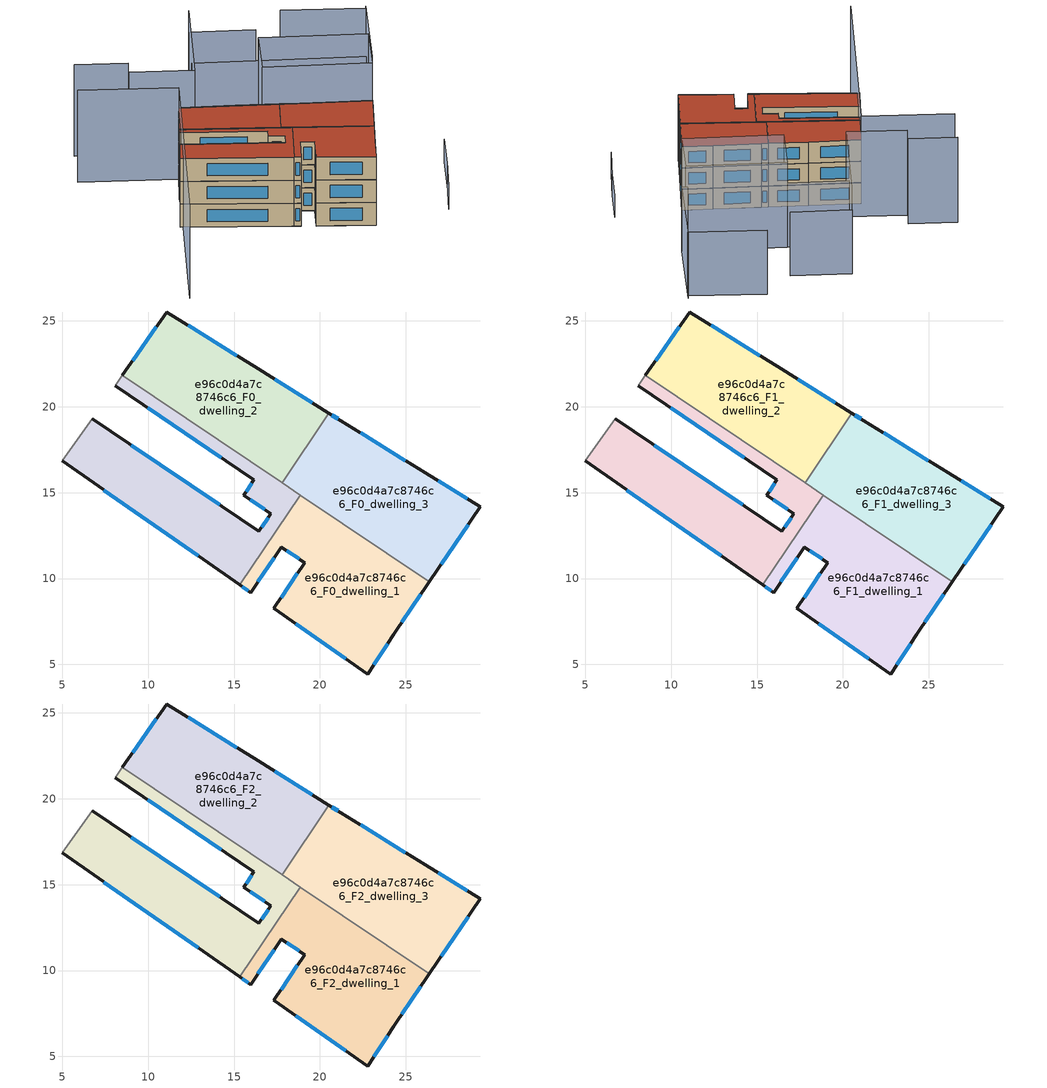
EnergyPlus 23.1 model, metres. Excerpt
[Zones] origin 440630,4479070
e96c0d4a7c8746c6_F0_dwelling_0
 floor ground (EU_floor_Construction): 15.33,9.62 18.86,14.86 8.5,21.83 8.09,21.24 16.16,15.76 15.57,14.84 17.15,13.79 16.45,12.76 6.74,19.31 5,16.84 z0
 wall outside (EU_wall_Construction): 15.33,9.62 5,16.84 / 6.74,19.31 16.45,12.76 17.15,13.79 15.57,14.84 16.16,15.76 8.09,21.24 z0:3
 wall adiabatic (EU_wall_Construction): 8.09,21.24 8.5,21.83 / 5,16.84 6.74,19.31 z0:3
 wall to e96c0d4a7c8746c6_F0_dwelling_1 (EU_wall_Construction): 18.86,14.86 15.33,9.62 z0:3
 wall to e96c0d4a7c8746c6_F0_dwelling_2 (EU_wall_Construction): 8.5,21.83 17.8,15.57 z0:3
 wall to e96c0d4a7c8746c6_F0_dwelling_3 (EU_wall_Construction): 17.8,15.57 18.86,14.86 z0:3
 window (EU_Window_Construction): 16.61,13 16.98,13.54 / 16.78,14.03 15.94,14.59 / 15.71,15.06 16.02,15.54 / 14.27,17.04 9.97,19.96 / 12.91,11.32 7.42,15.15 / 9.01,17.77 14.17,14.29 z0.7:2.3
e96c0d4a7c8746c6_F0_dwelling_1
 floor ground (EU_floor_Construction): 24.29,6.75 26.37,9.8 18.86,14.86 15.33,9.62 15.98,9.18 17.76,11.83 19.11,10.93 17.33,8.25 22.79,4.44 z0
 wall outside (EU_wall_Construction): 26.37,9.8 24.29,6.75 22.79,4.44 17.33,8.25 19.11,10.93 17.76,11.83 15.98,9.18 15.33,9.62 z0:3
 wall to e96c0d4a7c8746c6_F0_dwelling_3 (EU_wall_Construction): 18.86,14.86 26.37,9.8 z0:3
 window (EU_Window_Construction): 25.88,9.09 24.78,7.46 / 23.94,6.21 23.14,4.98 / 21.51,5.33 18.6,7.36 / 17.74,8.88 18.69,10.3 / 18.79,11.14 18.08,11.62 / 17.34,11.21 16.39,9.8 / 15.83,9.28 15.48,9.52 z0.7:2.3
e96c0d4a7c8746c6_F0_dwelling_2
 floor ground (EU_floor_Construction): 17.8,15.57 20.53,19.62 16.42,22.21 11.08,25.52 8.5,21.83 z0
 wall outside (EU_wall_Construction): 8.5,21.83 11.08,25.52 16.42,22.21 20.53,19.62 z0:3
 wall to e96c0d4a7c8746c6_F0_dwelling_3 (EU_wall_Construction): 20.53,19.62 17.8,15.57 z0:3
 window (EU_Window_Construction): 9.1,22.7 10.47,24.66 / 12.33,24.75 15.17,22.98 / 17.38,21.6 19.57,20.23 z0.7:2.3
e96c0d4a7c8746c6_F0_dwelling_3
 floor ground (EU_floor_Construction): 26.37,9.8 29.34,14.17 26.13,16.16 21.22,19.19 20.53,19.62 17.8,15.57 z0
 wall outside (EU_wall_Construction): 20.53,19.62 21.22,19.19 26.13,16.16 29.34,14.17 26.37,9.8 z0:3
 window (EU_Window_Construction): 28.64,13.14 27.07,10.83 / 20.69,19.52 21.06,19.29 / 22.37,18.48 24.98,16.87 / 26.88,15.69 28.59,14.63 z0.7:2.3
e96c0d4a7c8746c6_F1_dwelling_0
 floor to e96c0d4a7c8746c6_F0_dwelling_0 (EU_floor_Construction): 15.33,9.62 18.86,14.86 8.5,21.83 8.08,21.24 16.16,15.76 15.57,14.84 17.15,13.79 16.44,12.76 6.74,19.31 5,16.84 z3
 wall outside (EU_wall_Construction): 15.33,9.62 5,16.84 / 6.74,19.31 16.45,12.76 17.15,13.79 15.57,14.84 16.16,15.76 8.09,21.24 z3:6
 wall adiabatic (EU_wall_Construction): 8.09,21.24 8.5,21.83 / 5,16.84 6.74,19.31 z3:6
 wall to e96c0d4a7c8746c6_F1_dwelling_1 (EU_wall_Construction): 18.86,14.86 15.33,9.62 z3:6
 wall to e96c0d4a7c8746c6_F1_dwelling_2 (EU_wall_Construction): 8.5,21.83 17.8,15.57 z3:6
 wall to e96c0d4a7c8746c6_F1_dwelling_3 (EU_wall_Construction): 17.8,15.57 18.86,14.86 z3:6
 window (EU_Window_Construction): 16.61,13 16.98,13.54 / 16.78,14.03 15.94,14.59 / 15.71,15.06 16.02,15.54 / 14.27,17.04 9.97,19.96 / 12.91,11.32 7.42,15.15 / 9.01,17.77 14.17,14.29 z3.7:5.3
e96c0d4a7c8746c6_F1_dwelling_1
 floor to e96c0d4a7c8746c6_F0_dwelling_1 (EU_floor_Construction): 24.29,6.75 26.37,9.8 18.86,14.86 15.33,9.62 15.98,9.18 17.76,11.83 19.11,10.93 17.32,8.25 22.79,4.44 z3
 wall outside (EU_wall_Construction): 26.37,9.8 24.29,6.75 22.79,4.44 17.33,8.25 19.11,10.93 17.76,11.83 15.98,9.18 15.33,9.62 z3:6
 wall to e96c0d4a7c8746c6_F1_dwelling_3 (EU_wall_Construction): 18.86,14.86 26.37,9.8 z3:6
 window (EU_Window_Construction): 25.88,9.09 24.78,7.46 / 23.94,6.21 23.14,4.98 / 21.51,5.33 18.6,7.36 / 17.74,8.88 18.69,10.3 / 18.79,11.14 18.08,11.62 / 17.34,11.21 16.39,9.8 / 15.83,9.28 15.48,9.52 z3.7:5.3
e96c0d4a7c8746c6_F1_dwelling_2
 floor to e96c0d4a7c8746c6_F0_dwelling_2 (EU_floor_Construction): 17.8,15.57 20.53,19.62 16.42,22.21 11.08,25.52 8.5,21.83 z3
 wall outside (EU_wall_Construction): 8.5,21.83 11.08,25.52 16.42,22.21 20.53,19.62 z3:6
 wall to e96c0d4a7c8746c6_F1_dwelling_3 (EU_wall_Construction): 20.53,19.62 17.8,15.57 z3:6
 window (EU_Window_Construction): 9.1,22.7 10.47,24.66 / 12.33,24.75 15.17,22.98 / 17.38,21.6 19.57,20.23 z3.7:5.3
e96c0d4a7c8746c6_F1_dwelling_3
 floor to e96c0d4a7c8746c6_F0_dwelling_3 (EU_floor_Construction): 26.37,9.8 29.34,14.17 26.13,16.16 21.22,19.19 20.53,19.62 17.8,15.57 z3
 wall outside (EU_wall_Construction): 20.53,19.62 21.22,19.19 26.13,16.16 29.34,14.17 26.37,9.8 z3:6
 window (EU_Window_Construction): 28.64,13.14 27.07,10.83 / 20.69,19.52 21.06,19.29 / 22.37,18.48 24.98,16.87 / 26.88,15.69 28.59,14.63 z3.7:5.3
e96c0d4a7c8746c6_F2_dwelling_0
 floor to e96c0d4a7c8746c6_F1_dwelling_0 (EU_floor_Construction): 15.33,9.62 18.86,14.86 8.5,21.83 8.08,21.24 16.16,15.76 15.57,14.84 17.15,13.79 16.44,12.76 6.74,19.31 5,16.84 z6
 wall outside (EU_wall_Construction): 15.33,9.62 5,16.84 / 6.74,19.31 16.45,12.76 17.15,13.79 15.57,14.84 16.16,15.76 8.09,21.24 z6:9
 wall adiabatic (EU_wall_Construction): 8.09,21.24 8.5,21.83 / 5,16.84 6.74,19.31 z6:9
 wall to e96c0d4a7c8746c6_F2_dwelling_1 (EU_wall_Construction): 18.86,14.86 15.33,9.62 z6:9
 wall to e96c0d4a7c8746c6_F2_dwelling_2 (EU_wall_Construction): 8.5,21.83 17.8,15.57 z6:9
 wall to e96c0d4a7c8746c6_F2_dwelling_3 (EU_wall_Construction): 17.8,15.57 18.86,14.86 z6:9
 window (EU_Window_Construction): 16.61,13 16.98,13.54 / 16.78,14.03 15.94,14.59 / 15.71,15.06 16.02,15.54 / 14.27,17.04 9.97,19.96 / 12.91,11.32 7.42,15.15 / 9.01,17.77 14.17,14.29 z6.7:8.3
 roof outside (EU_roof_Construction): 16.16,15.76 8.09,21.24 8.5,21.83 18.86,14.86 15.33,9.62 5,16.84 6.74,19.31 16.45,12.76 17.15,13.79 15.57,14.84 z9
e96c0d4a7c8746c6_F2_dwelling_1
 floor to e96c0d4a7c8746c6_F1_dwelling_1 (EU_floor_Construction): 24.29,6.75 26.37,9.8 18.86,14.86 15.33,9.62 15.98,9.18 17.76,11.83 19.11,10.93 17.32,8.25 22.79,4.44 z6
 wall outside (EU_wall_Construction): 26.37,9.8 24.29,6.75 22.79,4.44 17.33,8.25 19.11,10.93 17.76,11.83 15.98,9.18 15.33,9.62 z6:9
 wall to e96c0d4a7c8746c6_F2_dwelling_3 (EU_wall_Construction): 18.86,14.86 26.37,9.8 z6:9
 window (EU_Window_Construction): 25.88,9.09 24.78,7.46 / 23.94,6.21 23.14,4.98 / 21.51,5.33 18.6,7.36 / 17.74,8.88 18.69,10.3 / 18.79,11.14 18.08,11.62 / 17.34,11.21 16.39,9.8 / 15.83,9.28 15.48,9.52 z6.7:8.3
 roof outside (EU_roof_Construction): 26.37,9.8 24.29,6.75 22.79,4.44 17.33,8.25 19.11,10.93 17.76,11.83 15.98,9.18 15.33,9.62 18.86,14.86 z9
e96c0d4a7c8746c6_F2_dwelling_2
 floor to e96c0d4a7c8746c6_F1_dwelling_2 (EU_floor_Construction): 17.8,15.57 20.53,19.62 16.42,22.21 11.08,25.52 8.5,21.83 z6
 wall outside (EU_wall_Construction): 8.5,21.83 11.08,25.52 16.42,22.21 20.53,19.62 z6:9
 wall to e96c0d4a7c8746c6_F2_dwelling_3 (EU_wall_Construction): 20.53,19.62 17.8,15.57 z6:9
 window (EU_Window_Construction): 9.1,22.7 10.47,24.66 / 12.33,24.75 15.17,22.98 / 17.38,21.6 19.57,20.23 z6.7:8.3
 roof outside (EU_roof_Construction): 16.42,22.21 20.53,19.62 17.8,15.57 8.5,21.83 11.08,25.52 z9
e96c0d4a7c8746c6_F2_dwelling_3
 floor to e96c0d4a7c8746c6_F1_dwelling_3 (EU_floor_Construction): 26.37,9.8 29.34,14.17 26.13,16.16 21.22,19.19 20.53,19.62 17.8,15.57 z6
 wall outside (EU_wall_Construction): 20.53,19.62 21.22,19.19 26.13,16.16 29.34,14.17 26.37,9.8 z6:9
 window (EU_Window_Construction): 28.64,13.14 27.07,10.83 / 20.69,19.52 21.06,19.29 / 22.37,18.48 24.98,16.87 / 26.88,15.69 28.59,14.63 z6.7:8.3
 roof outside (EU_roof_Construction): 26.13,16.16 29.34,14.17 26.37,9.8 17.8,15.57 20.53,19.62 21.22,19.19 z9
shading: 31.26,2.48 34.18,6.8 / 34.01,6.54 36.62,10.64 z0:3; 1.35,31.15 10.73,25.03 / 10.73,25.03 -2.76,4.36 / 9.18,32.43 4.19,35.69 / 21,37.27 14.25,26.87 / 14.25,26.87 8.14,30.83 / 23.94,28.22 34.28,21.79 / 34.28,21.79 31.05,16.59 / 31.05,16.59 20.71,23.01 / 20.71,23.01 23.94,28.22 z0:12; 40.21,30.45 34.67,21.54 / 34.67,21.54 17.63,32.12 / 39.96,30.06 32.06,35.33 / 27.44,33.6 21.15,37.53 z0:9
[Building]
EU S2 Campaign: North Axis=0; Terrain=City; Solar Distribution=FullExterior
[Site:Location]
Madrid: Latitude=40.5; Longitude=-3.5; Time Zone=1; Elevation=609
[SizingPeriod:WeatherFileDays]
AnnualSizingPeriod: Begin Month=1; Begin Day of Month=1; End Month=12; End Day of Month=31; Day of Week for Start Day=Monday; Use Weather File Daylight Saving Period=No; Use Weather File Rain and Snow Indicators=No
[MATERIAL]
EU_InternalMass_Material: Roughness=MediumRough; Thickness=0.1; Conductivity=1; Density=1800; Specific Heat=900; Thermal Absorptance=0.9; Solar Absorptance=0.7; Visible Absorptance=0.7
[MATERIAL:NOMASS] Roughness=MediumRough; Thermal Absorptance=0.9; Solar Absorptance=0.7; Visible Absorptance=0.7
Name | Thermal Resistance
EU_wall_NoMass | 0.419739
EU_roof_NoMass | 0.352165
EU_floor_NoMass | 0.608284
[WINDOWMATERIAL:SIMPLEGLAZINGSYSTEM]
EU_Window_SimpleGlazing: UFactor=4.8352; Solar Heat Gain Coefficient=0.85; Visible Transmittance=0.85
[CONSTRUCTION]
EU_wall_Construction: EU_wall_NoMass
EU_roof_Construction: EU_roof_NoMass
EU_floor_Construction: EU_floor_NoMass
EU_InternalMass_Construction: EU_InternalMass_Material
EU_Window_Construction: EU_Window_SimpleGlazing
[ZONE] Type=1; Multiplier=1; Ceiling Height=autocalculate; Floor Area=autocalculate; Part of Total Floor Area=Yes
Name | Volume
e96c0d4a7c8746c6_F0_dwelling_0; e96c0d4a7c8746c6_F1_dwelling_0; e96c0d4a7c8746c6_F2_dwelling_0 | 157.514
e96c0d4a7c8746c6_F0_dwelling_1; e96c0d4a7c8746c6_F1_dwelling_1; e96c0d4a7c8746c6_F2_dwelling_1 | 157.534
e96c0d4a7c8746c6_F0_dwelling_2; e96c0d4a7c8746c6_F1_dwelling_2; e96c0d4a7c8746c6_F2_dwelling_2 | 157.541
e96c0d4a7c8746c6_F0_dwelling_3 | 157.548
e96c0d4a7c8746c6_F1_dwelling_3; e96c0d4a7c8746c6_F2_dwelling_3 | 157.547
[INTERNALMASS] Construction=EU_InternalMass_Construction
Name | Zone or ZoneList | Surface Area
e96c0d4a7c8746c6_F0_dwelling_0_EU_InternalMass | e96c0d4a7c8746c6_F0_dwelling_0 | 52.5049
e96c0d4a7c8746c6_F0_dwelling_1_EU_InternalMass | e96c0d4a7c8746c6_F0_dwelling_1 | 52.5114
e96c0d4a7c8746c6_F0_dwelling_2_EU_InternalMass | e96c0d4a7c8746c6_F0_dwelling_2 | 52.5137
e96c0d4a7c8746c6_F0_dwelling_3_EU_InternalMass | e96c0d4a7c8746c6_F0_dwelling_3 | 52.5159
e96c0d4a7c8746c6_F1_dwelling_0_EU_InternalMass | e96c0d4a7c8746c6_F1_dwelling_0 | 52.5049
e96c0d4a7c8746c6_F1_dwelling_1_EU_InternalMass | e96c0d4a7c8746c6_F1_dwelling_1 | 52.5114
e96c0d4a7c8746c6_F1_dwelling_2_EU_InternalMass | e96c0d4a7c8746c6_F1_dwelling_2 | 52.5137
e96c0d4a7c8746c6_F1_dwelling_3_EU_InternalMass | e96c0d4a7c8746c6_F1_dwelling_3 | 52.5159
e96c0d4a7c8746c6_F2_dwelling_0_EU_InternalMass | e96c0d4a7c8746c6_F2_dwelling_0 | 52.5049
e96c0d4a7c8746c6_F2_dwelling_1_EU_InternalMass | e96c0d4a7c8746c6_F2_dwelling_1 | 52.5114
e96c0d4a7c8746c6_F2_dwelling_2_EU_InternalMass | e96c0d4a7c8746c6_F2_dwelling_2 | 52.5137
e96c0d4a7c8746c6_F2_dwelling_3_EU_InternalMass | e96c0d4a7c8746c6_F2_dwelling_3 | 52.5159
[OTHEREQUIPMENT] Fuel Type=Electricity; Design Level Calculation Method=Watts/Area; Power per Zone Floor Area=1; Fraction Latent=0; Fraction Radiant=0; Fraction Lost=0; Carbon Dioxide Generation Rate=0; EndUse Subcategory=EU_Step8_InternalGains
Name | Zone or ZoneList or Space or SpaceList | Schedule
EU_Step8_InternalGain_e96c0d4a7c8746c6_F0_dwelling_0_f000 | e96c0d4a7c8746c6_F0_dwelling_0 | EU_Step8_GainSchedule_e96c0d4a7c8746c6_F0_dwelling_0_f000
EU_Step8_InternalGain_e96c0d4a7c8746c6_F0_dwelling_1_f000 | e96c0d4a7c8746c6_F0_dwelling_1 | EU_Step8_GainSchedule_e96c0d4a7c8746c6_F0_dwelling_1_f000
EU_Step8_InternalGain_e96c0d4a7c8746c6_F0_dwelling_2_f000 | e96c0d4a7c8746c6_F0_dwelling_2 | EU_Step8_GainSchedule_e96c0d4a7c8746c6_F0_dwelling_2_f000
EU_Step8_InternalGain_e96c0d4a7c8746c6_F0_dwelling_3_f000 | e96c0d4a7c8746c6_F0_dwelling_3 | EU_Step8_GainSchedule_e96c0d4a7c8746c6_F0_dwelling_3_f000
EU_Step8_InternalGain_e96c0d4a7c8746c6_F1_dwelling_0_f000 | e96c0d4a7c8746c6_F1_dwelling_0 | EU_Step8_GainSchedule_e96c0d4a7c8746c6_F1_dwelling_0_f000
EU_Step8_InternalGain_e96c0d4a7c8746c6_F1_dwelling_1_f000 | e96c0d4a7c8746c6_F1_dwelling_1 | EU_Step8_GainSchedule_e96c0d4a7c8746c6_F1_dwelling_1_f000
EU_Step8_InternalGain_e96c0d4a7c8746c6_F1_dwelling_2_f000 | e96c0d4a7c8746c6_F1_dwelling_2 | EU_Step8_GainSchedule_e96c0d4a7c8746c6_F1_dwelling_2_f000
EU_Step8_InternalGain_e96c0d4a7c8746c6_F1_dwelling_3_f000 | e96c0d4a7c8746c6_F1_dwelling_3 | EU_Step8_GainSchedule_e96c0d4a7c8746c6_F1_dwelling_3_f000
EU_Step8_InternalGain_e96c0d4a7c8746c6_F2_dwelling_0_f000 | e96c0d4a7c8746c6_F2_dwelling_0 | EU_Step8_GainSchedule_e96c0d4a7c8746c6_F2_dwelling_0_f000
EU_Step8_InternalGain_e96c0d4a7c8746c6_F2_dwelling_1_f000 | e96c0d4a7c8746c6_F2_dwelling_1 | EU_Step8_GainSchedule_e96c0d4a7c8746c6_F2_dwelling_1_f000
EU_Step8_InternalGain_e96c0d4a7c8746c6_F2_dwelling_2_f000 | e96c0d4a7c8746c6_F2_dwelling_2 | EU_Step8_GainSchedule_e96c0d4a7c8746c6_F2_dwelling_2_f000
EU_Step8_InternalGain_e96c0d4a7c8746c6_F2_dwelling_3_f000 | e96c0d4a7c8746c6_F2_dwelling_3 | EU_Step8_GainSchedule_e96c0d4a7c8746c6_F2_dwelling_3_f000
[ZONEVENTILATION:DESIGNFLOWRATE] Schedule=EU_AlwaysOn; Design Flow Rate Calculation Method=AirChanges/Hour; Air Changes per Hour=0.703302; Ventilation Type=Natural; Fan Pressure Rise=0; Fan Total Efficiency=1; Constant Term Coefficient=1; Temperature Term Coefficient=0; Velocity Term Coefficient=0; Velocity Squared Term Coefficient=0; Minimum Indoor Temperature=-100; Maximum Indoor Temperature=100; Delta Temperature=-100; Minimum Outdoor Temperature=-100; Maximum Outdoor Temperature=100; Maximum Wind Speed=40
Name | Zone or ZoneList or Space or SpaceList
EU_ConstantAir_e96c0d4a7c8746c6_F0_dwelling_0 | e96c0d4a7c8746c6_F0_dwelling_0
EU_ConstantAir_e96c0d4a7c8746c6_F0_dwelling_1 | e96c0d4a7c8746c6_F0_dwelling_1
EU_ConstantAir_e96c0d4a7c8746c6_F0_dwelling_2 | e96c0d4a7c8746c6_F0_dwelling_2
EU_ConstantAir_e96c0d4a7c8746c6_F0_dwelling_3 | e96c0d4a7c8746c6_F0_dwelling_3
EU_ConstantAir_e96c0d4a7c8746c6_F1_dwelling_0 | e96c0d4a7c8746c6_F1_dwelling_0
EU_ConstantAir_e96c0d4a7c8746c6_F1_dwelling_1 | e96c0d4a7c8746c6_F1_dwelling_1
EU_ConstantAir_e96c0d4a7c8746c6_F1_dwelling_2 | e96c0d4a7c8746c6_F1_dwelling_2
EU_ConstantAir_e96c0d4a7c8746c6_F1_dwelling_3 | e96c0d4a7c8746c6_F1_dwelling_3
EU_ConstantAir_e96c0d4a7c8746c6_F2_dwelling_0 | e96c0d4a7c8746c6_F2_dwelling_0
EU_ConstantAir_e96c0d4a7c8746c6_F2_dwelling_1 | e96c0d4a7c8746c6_F2_dwelling_1
EU_ConstantAir_e96c0d4a7c8746c6_F2_dwelling_2 | e96c0d4a7c8746c6_F2_dwelling_2
EU_ConstantAir_e96c0d4a7c8746c6_F2_dwelling_3 | e96c0d4a7c8746c6_F2_dwelling_3
[HVACTEMPLATE:THERMOSTAT] Constant Heating Setpoint=20; Constant Cooling Setpoint=50
EU_HeatOnly_e96c0d4a7c8746c6_F0_dwelling_0; EU_HeatOnly_e96c0d4a7c8746c6_F0_dwelling_1; EU_HeatOnly_e96c0d4a7c8746c6_F0_dwelling_2; EU_HeatOnly_e96c0d4a7c8746c6_F0_dwelling_3; EU_HeatOnly_e96c0d4a7c8746c6_F1_dwelling_0; EU_HeatOnly_e96c0d4a7c8746c6_F1_dwelling_1; EU_HeatOnly_e96c0d4a7c8746c6_F1_dwelling_2; EU_HeatOnly_e96c0d4a7c8746c6_F1_dwelling_3; EU_HeatOnly_e96c0d4a7c8746c6_F2_dwelling_0; EU_HeatOnly_e96c0d4a7c8746c6_F2_dwelling_1; EU_HeatOnly_e96c0d4a7c8746c6_F2_dwelling_2; EU_HeatOnly_e96c0d4a7c8746c6_F2_dwelling_3
[HVACTEMPLATE:ZONE:IDEALLOADSAIRSYSTEM] System Availability Schedule=EU_AlwaysOn; Maximum Heating Supply Air Temperature=50; Minimum Cooling Supply Air Temperature=13; Maximum Heating Supply Air Humidity Ratio=0.0156; Minimum Cooling Supply Air Humidity Ratio=0.0077; Heating Limit=NoLimit; Cooling Limit=NoLimit; Heating Availability Schedule=EU_AlwaysOn; Cooling Availability Schedule=EU_CoolingOff; Dehumidification Control Type=ConstantSensibleHeatRatio; Cooling Sensible Heat Ratio=0.7; Dehumidification Setpoint=60; Humidification Control Type=None; Humidification Setpoint=30; Outdoor Air Method=None; Outdoor Air Flow Rate per Person=0.00944; Outdoor Air Flow Rate per Zone Floor Area=0; Outdoor Air Flow Rate per Zone=0; Demand Controlled Ventilation Type=None; Outdoor Air Economizer Type=NoEconomizer; Heat Recovery Type=None; Sensible Heat Recovery Effectiveness=0.7; Latent Heat Recovery Effectiveness=0.65
Name | Template Thermostat
e96c0d4a7c8746c6_F0_dwelling_0 | EU_HeatOnly_e96c0d4a7c8746c6_F0_dwelling_0
e96c0d4a7c8746c6_F0_dwelling_1 | EU_HeatOnly_e96c0d4a7c8746c6_F0_dwelling_1
e96c0d4a7c8746c6_F0_dwelling_2 | EU_HeatOnly_e96c0d4a7c8746c6_F0_dwelling_2
e96c0d4a7c8746c6_F0_dwelling_3 | EU_HeatOnly_e96c0d4a7c8746c6_F0_dwelling_3
e96c0d4a7c8746c6_F1_dwelling_0 | EU_HeatOnly_e96c0d4a7c8746c6_F1_dwelling_0
e96c0d4a7c8746c6_F1_dwelling_1 | EU_HeatOnly_e96c0d4a7c8746c6_F1_dwelling_1
e96c0d4a7c8746c6_F1_dwelling_2 | EU_HeatOnly_e96c0d4a7c8746c6_F1_dwelling_2
e96c0d4a7c8746c6_F1_dwelling_3 | EU_HeatOnly_e96c0d4a7c8746c6_F1_dwelling_3
e96c0d4a7c8746c6_F2_dwelling_0 | EU_HeatOnly_e96c0d4a7c8746c6_F2_dwelling_0
e96c0d4a7c8746c6_F2_dwelling_1 | EU_HeatOnly_e96c0d4a7c8746c6_F2_dwelling_1
e96c0d4a7c8746c6_F2_dwelling_2 | EU_HeatOnly_e96c0d4a7c8746c6_F2_dwelling_2
e96c0d4a7c8746c6_F2_dwelling_3 | EU_HeatOnly_e96c0d4a7c8746c6_F2_dwelling_3
[SIZING:ZONE] Zone Cooling Design Supply Air Temperature Input Method=SupplyAirTemperature; Zone Cooling Design Supply Air Temperature=13; Zone Heating Design Supply Air Temperature Input Method=SupplyAirTemperature; Zone Heating Design Supply Air Temperature=50; Zone Cooling Design Supply Air Humidity Ratio=0.008; Zone Heating Design Supply Air Humidity Ratio=0.008; Cooling Design Air Flow Method=DesignDay; Cooling Design Air Flow Rate=0; Cooling Minimum Air Flow per Zone Floor Area=0.000762; Cooling Minimum Air Flow=0; Cooling Minimum Air Flow Fraction=0.2; Heating Design Air Flow Method=DesignDay; Heating Design Air Flow Rate=0; Heating Maximum Air Flow per Zone Floor Area=0.002032; Heating Maximum Air Flow=0.141576; Heating Maximum Air Flow Fraction=0.3; Account for Dedicated Outdoor Air System=No; Dedicated Outdoor Air System Control Strategy=NeutralSupplyAir; Dedicated Outdoor Air Low Setpoint Temperature for Design=autosize; Dedicated Outdoor Air High Setpoint Temperature for Design=autosize; Zone Load Sizing Method=Sensible Load Only No Latent Load; Zone Latent Cooling Design Supply Air Humidity Ratio Input Method=HumidityRatioDifference; Zone Cooling Design Supply Air Humidity Ratio Difference=0.005; Zone Latent Heating Design Supply Air Humidity Ratio Input Method=HumidityRatioDifference; Zone Humidification Design Supply Air Humidity Ratio Difference=0.005
e96c0d4a7c8746c6_F0_dwelling_0; e96c0d4a7c8746c6_F0_dwelling_1; e96c0d4a7c8746c6_F0_dwelling_2; e96c0d4a7c8746c6_F0_dwelling_3; e96c0d4a7c8746c6_F1_dwelling_0; e96c0d4a7c8746c6_F1_dwelling_1; e96c0d4a7c8746c6_F1_dwelling_2; e96c0d4a7c8746c6_F1_dwelling_3; e96c0d4a7c8746c6_F2_dwelling_0; e96c0d4a7c8746c6_F2_dwelling_1; e96c0d4a7c8746c6_F2_dwelling_2; e96c0d4a7c8746c6_F2_dwelling_3
[SCHEDULE:CONSTANT]
Name | Hourly Value
EU_AlwaysOn | 1
EU_CoolingOff | 0
[SCHEDULE:FILE] Column Number=1; Rows to Skip at Top=0; Number of Hours of Data=8760; Column Separator=Comma; Interpolate to Timestep=No; Minutes per Item=60; Adjust Schedule for Daylight Savings=Yes
Name | File
EU_Step8_GainSchedule_e96c0d4a7c8746c6_F0_dwelling_0_f000 | ../../schedules/e96c0d4a7c8746c6/e96c0d4a7c8746c6_F0_dwelling_0_f000_gain.csv
EU_Step8_GainSchedule_e96c0d4a7c8746c6_F0_dwelling_1_f000 | ../../schedules/e96c0d4a7c8746c6/e96c0d4a7c8746c6_F0_dwelling_1_f000_gain.csv
EU_Step8_GainSchedule_e96c0d4a7c8746c6_F0_dwelling_2_f000 | ../../schedules/e96c0d4a7c8746c6/e96c0d4a7c8746c6_F0_dwelling_2_f000_gain.csv
EU_Step8_GainSchedule_e96c0d4a7c8746c6_F0_dwelling_3_f000 | ../../schedules/e96c0d4a7c8746c6/e96c0d4a7c8746c6_F0_dwelling_3_f000_gain.csv
EU_Step8_GainSchedule_e96c0d4a7c8746c6_F1_dwelling_0_f000 | ../../schedules/e96c0d4a7c8746c6/e96c0d4a7c8746c6_F1_dwelling_0_f000_gain.csv
EU_Step8_GainSchedule_e96c0d4a7c8746c6_F1_dwelling_1_f000 | ../../schedules/e96c0d4a7c8746c6/e96c0d4a7c8746c6_F1_dwelling_1_f000_gain.csv
EU_Step8_GainSchedule_e96c0d4a7c8746c6_F1_dwelling_2_f000 | ../../schedules/e96c0d4a7c8746c6/e96c0d4a7c8746c6_F1_dwelling_2_f000_gain.csv
EU_Step8_GainSchedule_e96c0d4a7c8746c6_F1_dwelling_3_f000 | ../../schedules/e96c0d4a7c8746c6/e96c0d4a7c8746c6_F1_dwelling_3_f000_gain.csv
EU_Step8_GainSchedule_e96c0d4a7c8746c6_F2_dwelling_0_f000 | ../../schedules/e96c0d4a7c8746c6/e96c0d4a7c8746c6_F2_dwelling_0_f000_gain.csv
EU_Step8_GainSchedule_e96c0d4a7c8746c6_F2_dwelling_1_f000 | ../../schedules/e96c0d4a7c8746c6/e96c0d4a7c8746c6_F2_dwelling_1_f000_gain.csv
EU_Step8_GainSchedule_e96c0d4a7c8746c6_F2_dwelling_2_f000 | ../../schedules/e96c0d4a7c8746c6/e96c0d4a7c8746c6_F2_dwelling_2_f000_gain.csv
EU_Step8_GainSchedule_e96c0d4a7c8746c6_F2_dwelling_3_f000 | ../../schedules/e96c0d4a7c8746c6/e96c0d4a7c8746c6_F2_dwelling_3_f000_gain.csv
